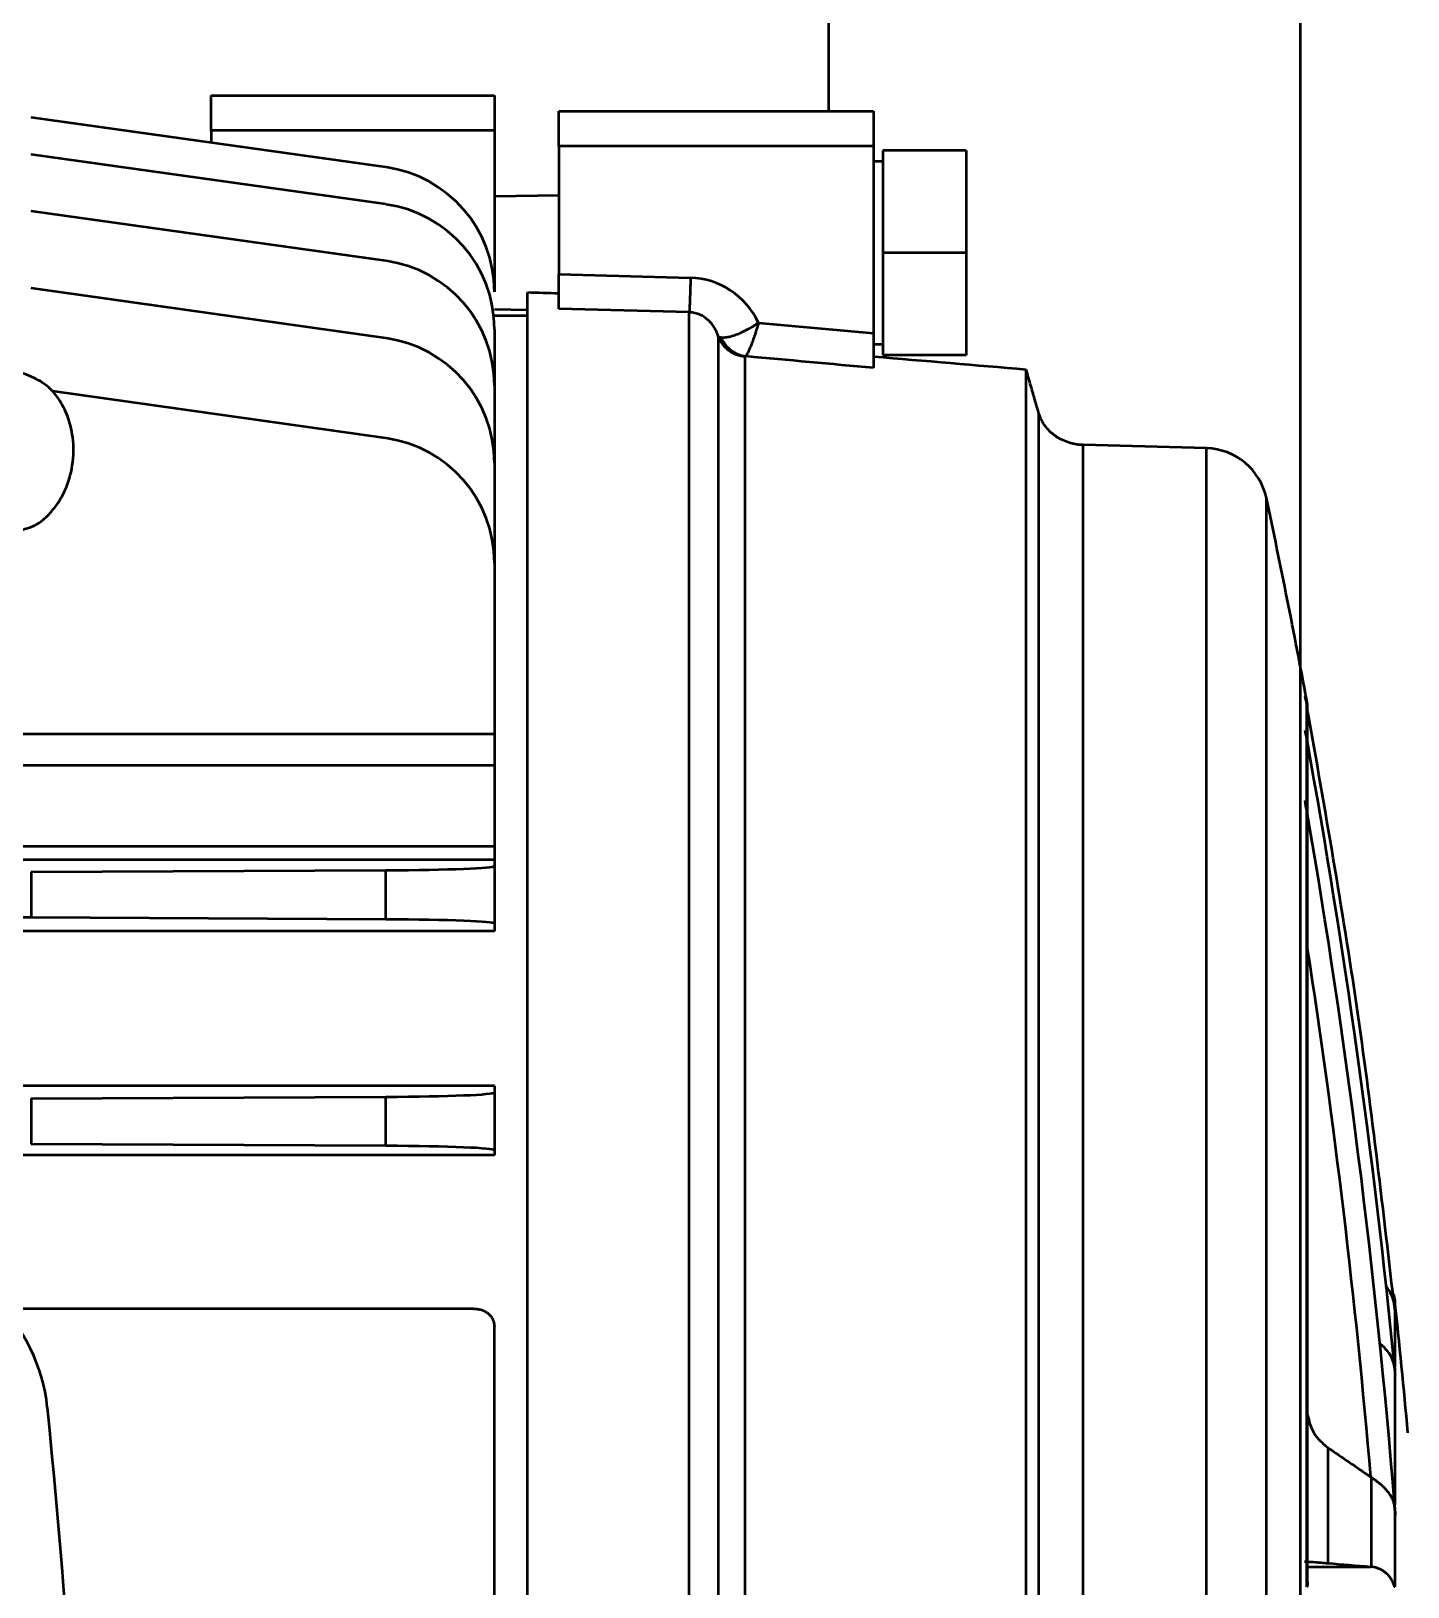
# Model space of a CAD drawing. Header units: millimetres. Extents: x -2161 to -582, y -4625 to -3434.
# Drawn here: x -1958.08 to -1928.93, y -3910.88 to -3877.95 of the extents above; entities that cross this region are included whole.
import ezdxf

# ---------------------------------------------------------------- set-up
doc = ezdxf.new("R2010")
doc.units = ezdxf.units.MM
doc.header["$LTSCALE"] = 0.5
doc.layers.add('AM_0', color=7, linetype='Continuous', lineweight=50)

msp = doc.modelspace()

# ---------------------------------------------------------------- linework, layer by layer
at = {"layer": 'AM_0'}
for p, q in [((-1931.21, -4043.5), (-1931.21, -3823.702)), ((-1941.189, -3879.648), (-1941.189, -3853.702)), ((-1954.267, -3879.315), (-1948.273, -3879.315)), ((-1954.267, -3880.056), (-1954.267, -3879.315)), ((-1948.273, -3879.315), (-1948.273, -3880.056)), ((-1950.567, -3880.834), (-1958.079, -3879.778)), ((-1946.908, -3879.648), (-1940.248, -3879.648)), ((-1946.908, -3880.389), (-1946.908, -3879.648)), ((-1940.248, -3879.648), (-1940.248, -3880.389)), ((-1954.267, -3880.056), (-1954.267, -3880.314)), ((-1948.273, -3880.056), (-1954.267, -3880.056)), ((-1948.273, -3880.056), (-1948.273, -3883.472)), ((-1950.567, -3881.618), (-1958.079, -3880.563)), ((-1940.248, -3880.389), (-1946.908, -3880.389)), ((-1946.908, -3880.389), (-1946.908, -3883.095)), ((-1940.248, -3880.389), (-1940.248, -3884.348)), ((-1938.283, -3880.481), (-1940.048, -3880.481)), ((-1940.048, -3880.481), (-1940.048, -3882.645)), ((-1938.283, -3880.481), (-1938.283, -3882.645)), ((-1940.048, -3880.714), (-1940.248, -3880.714)), ((-1946.908, -3881.43), (-1948.273, -3881.453)), ((-1950.567, -3882.816), (-1958.079, -3881.76)), ((-1938.283, -3882.645), (-1940.048, -3882.645)), ((-1940.048, -3882.645), (-1940.048, -3884.81)), ((-1938.283, -3882.645), (-1938.283, -3884.81)), ((-1946.908, -3883.095), (-1944.12, -3883.172)), ((-1946.908, -3883.828), (-1946.908, -3883.096)), ((-1950.567, -3884.452), (-1958.079, -3883.396)), ((-1947.574, -3921.401), (-1947.574, -3883.487)), ((-1948.273, -3883.837), (-1947.574, -3883.849)), ((-1944.146, -3883.903), (-1946.908, -3883.828)), ((-1947.574, -3883.977), (-1948.273, -3883.977)), ((-1944.146, -3917.497), (-1944.146, -3883.903)), ((-1942.679, -3884.124), (-1940.248, -3884.348)), ((-1948.273, -3884.257), (-1948.273, -3885.454)), ((-1943.535, -3884.407), (-1943.535, -3917.101)), ((-1940.248, -3884.348), (-1940.248, -3885.082)), ((-1942.964, -3917.164), (-1942.964, -3884.846)), ((-1940.248, -3884.577), (-1940.048, -3884.577)), ((-1938.283, -3884.81), (-1940.048, -3884.81)), ((-1937.015, -3919.412), (-1937.015, -3885.112)), ((-1948.273, -3885.454), (-1948.273, -3887.09)), ((-1950.567, -3886.568), (-1957.626, -3885.576)), ((-1936.748, -3920.408), (-1936.748, -3886.038)), ((-1933.198, -3886.78), (-1935.809, -3886.712)), ((-1935.809, -3922.605), (-1935.809, -3886.712)), ((-1933.198, -3958.43), (-1933.198, -3886.78)), ((-1948.273, -3887.09), (-1948.273, -3889.206)), ((-1931.93, -3957.377), (-1931.93, -3887.834)), ((-1948.273, -3889.206), (-1948.273, -3892.826)), ((-1931.074, -3892.207), (-1931.074, -3892.117)), ((-1931.074, -3892.93), (-1931.074, -3892.208)), ((-1931.059, -3892.374), (-1931.058, -3892.423)), ((-1931.057, -3893.024), (-1931.057, -3892.404)), ((-2011.21, -3892.826), (-1948.273, -3892.826)), ((-1948.273, -3892.826), (-1948.273, -3893.498)), ((-1931.074, -3894.433), (-1931.074, -3892.94)), ((-1931.057, -3894.531), (-1931.057, -3893.166)), ((-1948.273, -3893.498), (-2011.21, -3893.498)), ((-1948.273, -3893.498), (-1948.273, -3895.201)), ((-1931.074, -3910.88), (-1931.074, -3894.462)), ((-1931.057, -3910.763), (-1931.057, -3894.709)), ((-2011.21, -3895.201), (-1948.273, -3895.201)), ((-1948.273, -3895.201), (-1948.273, -3895.493)), ((-1948.273, -3895.493), (-2011.21, -3895.493)), ((-1958.079, -3895.748), (-1950.567, -3895.712)), ((-1958.079, -3895.748), (-1958.079, -3896.715)), ((-1950.567, -3896.752), (-1950.567, -3895.712)), ((-1948.273, -3895.493), (-1948.273, -3895.62)), ((-1948.273, -3895.62), (-1948.273, -3896.844)), ((-1950.567, -3896.752), (-1958.079, -3896.715)), ((-1948.273, -3897), (-2011.21, -3897)), ((-1948.273, -3896.844), (-1948.273, -3897)), ((-1948.273, -3900.275), (-2011.21, -3900.275)), ((-1948.273, -3900.275), (-1948.273, -3900.415)), ((-1958.079, -3900.544), (-1950.567, -3900.507)), ((-1958.079, -3900.544), (-1958.079, -3901.51)), ((-1950.567, -3901.547), (-1950.567, -3900.507)), ((-1948.273, -3900.415), (-1948.273, -3901.639)), ((-1950.567, -3901.547), (-1958.079, -3901.51)), ((-1948.273, -3901.639), (-1948.273, -3901.744)), ((-1948.273, -3901.744), (-2011.21, -3901.744)), ((-1929.214, -3904.795), (-1929.232, -3904.687)), ((-1929.214, -3904.795), (-1929.214, -3904.949)), ((-1929.214, -3904.95), (-1929.214, -3906.226)), ((-1948.711, -3904.993), (-1958.672, -3904.993)), ((-1948.273, -3917.951), (-1948.273, -3905.38)), ((-1929.214, -3906.244), (-1929.214, -3909.139)), ((-1930.631, -3907.931), (-1930.631, -3910.378)), ((-1929.708, -3910.454), (-1929.708, -3908.565)), ((-1929.214, -3909.199), (-1929.214, -3910.88)), ((-1931.057, -3910.453), (-1929.72, -3910.453))]:
    msp.add_line(p, q, dxfattribs=at)
at = {"layer": 'AM_0', "flags": 128}
for points in [[(-1946.908, -3883.505), (-1946.991, -3883.503), (-1947.075, -3883.5), (-1947.158, -3883.498), (-1947.241, -3883.496), (-1947.324, -3883.494), (-1947.408, -3883.492), (-1947.491, -3883.49), (-1947.574, -3883.487)], [(-1931.07, -3892.954), (-1931.071, -3892.951), (-1931.071, -3892.948), (-1931.072, -3892.945), (-1931.072, -3892.942), (-1931.073, -3892.939), (-1931.073, -3892.936), (-1931.074, -3892.933), (-1931.074, -3892.93)], [(-1931.064, -3894.492), (-1931.065, -3894.484), (-1931.067, -3894.477), (-1931.068, -3894.47), (-1931.069, -3894.462), (-1931.07, -3894.455), (-1931.072, -3894.448), (-1931.073, -3894.44), (-1931.074, -3894.433)]]:
    msp.add_lwpolyline(points, dxfattribs=at)
at = {"layer": 'AM_0'}
for centre, radius, start, end in [((-1950.937, -3883.472), 2.664, 0, 82), ((-1950.937, -3884.257), 2.664, 0, 82), ((-1950.937, -3885.454), 2.664, 0, 82), ((-1950.937, -3887.09), 2.664, 0, 82), ((-1950.937, -3889.206), 2.664, 0, 82), ((-1933.233, -3888.112), 1.332, 12.0543, 88.5), ((-2094.759, -3922.605), 166.5, 10.55102, 12.05426), ((-2094.759, -3922.605), 166.484, 10.52083, 10.58156), ((-2094.759, -3922.605), 166.483, 10.52046, 10.58157), ((-1932.056, -3892.3), 0.999, 0, 10.551), ((-2094.759, -3922.605), 166.351, 10.27243, 10.33801), ((-2094.759, -3922.605), 166.353, 10.2758, 10.33801), ((-2094.759, -3922.605), 166.353, 5.654, 10.26763), ((-2094.759, -3922.605), 166.087, 9.7558, 9.83118), ((-2094.759, -3922.605), 166.092, 9.76567, 9.83118), ((-2094.759, -3922.605), 166.092, 4.65869, 9.74518), ((-2094.759, -3922.605), 165.636, 4.86537, 8.76389), ((-1961.379, -3907.46), 3.663, 5.933, 85.806), ((-2094.759, -3922.605), 166.5, 5.16361, 6.14049), ((-2094.759, -3922.605), 166.484, 6.02897, 6.08807), ((-2094.759, -3922.605), 166.483, 6.02897, 6.08743), ((-2094.759, -3922.605), 166.353, 5.58692, 5.65068), ((-2094.759, -3922.605), 166.351, 5.58692, 5.6445), ((-2107.114, -3922.605), 150.183, 354.06699, 5.93301), ((-2094.759, -3922.605), 166.092, 4.57293, 4.65069), ((-2094.759, -3922.605), 166.087, 4.57293, 4.62976)]:
    msp.add_arc(centre, radius, start, end, dxfattribs=at)
for centre, major_axis, ratio, start_param, end_param in [((-1944.163, -3884.914), (-0.006, -1.743), 0.954479, 2.044622, 3.119304), ((-1948.611, -3883.867), (39.617, -3.444), 0.006211, 4.925619, 5.009987), ((-1950.937, -3895.62), (2.664, 0), 0.034921, 4.852015, 6.283185), ((-1958.45, -3896.807), (2.664, 0), 0.034921, 1.43117, 1.570796), ((-1950.937, -3896.844), (2.664, 0), 0.034921, 0, 1.43117), ((-1950.937, -3900.415), (2.664, 0), 0.034921, 4.852015, 6.283185), ((-1950.937, -3901.639), (2.664, 0), 0.034921, 0, 1.43117), ((-1929.812, -3908.055), (0.487, -0.592), 0.397308, 5.332467, 5.355343), ((-1929.812, -3910.955), (0.5, 0.23), 0.895923, 0.986114, 1.008991)]:
    msp.add_ellipse(centre, major_axis=major_axis, ratio=ratio, start_param=start_param, end_param=end_param, dxfattribs=at)
for points, knots in [([(-1944.12, -3883.172), (-1944.121, -3883.219), (-1944.122, -3883.266), (-1944.124, -3883.311), (-1944.125, -3883.355), (-1944.126, -3883.399), (-1944.128, -3883.441), (-1944.129, -3883.482), (-1944.13, -3883.522), (-1944.132, -3883.559), (-1944.133, -3883.597), (-1944.134, -3883.632), (-1944.135, -3883.664), (-1944.136, -3883.696), (-1944.138, -3883.726), (-1944.139, -3883.753), (-1944.14, -3883.779), (-1944.141, -3883.803), (-1944.141, -3883.823), (-1944.142, -3883.843), (-1944.143, -3883.86), (-1944.144, -3883.873), (-1944.145, -3883.887), (-1944.145, -3883.897), (-1944.146, -3883.903)], [0, 0, 0, 0, 0.125, 0.125, 0.125, 0.25, 0.25, 0.25, 0.375, 0.375, 0.375, 0.5, 0.5, 0.5, 0.625, 0.625, 0.625, 0.75, 0.75, 0.75, 0.875, 0.875, 0.875, 1, 1, 1, 1]), ([(-1943.535, -3884.407), (-1943.54, -3884.391), (-1943.551, -3884.359), (-1943.569, -3884.314), (-1943.59, -3884.272), (-1943.621, -3884.215), (-1943.668, -3884.148), (-1943.761, -3884.047), (-1943.881, -3883.964), (-1944.009, -3883.921), (-1944.076, -3883.909), (-1944.116, -3883.905), (-1944.135, -3883.904), (-1944.146, -3883.903)], [0, 0, 0, 0, 0.0681183, 0.1325441, 0.193289, 0.2503688, 0.3811329, 0.5007627, 0.7498994, 0.8748431, 0.9374087, 0.9668271, 1, 1, 1, 1]), ([(-1942.679, -3884.124), (-1942.689, -3884.131), (-1942.699, -3884.138), (-1942.709, -3884.144), (-1942.718, -3884.151), (-1942.728, -3884.158), (-1942.738, -3884.164), (-1942.757, -3884.177), (-1942.777, -3884.189), (-1942.796, -3884.201), (-1942.835, -3884.225), (-1942.873, -3884.248), (-1942.911, -3884.269), (-1942.949, -3884.29), (-1942.987, -3884.309), (-1943.024, -3884.327), (-1943.043, -3884.336), (-1943.062, -3884.344), (-1943.08, -3884.352), (-1943.098, -3884.36), (-1943.116, -3884.367), (-1943.134, -3884.374), (-1943.169, -3884.387), (-1943.203, -3884.399), (-1943.235, -3884.409), (-1943.251, -3884.413), (-1943.267, -3884.418), (-1943.283, -3884.422), (-1943.298, -3884.425), (-1943.313, -3884.429), (-1943.328, -3884.431), (-1943.357, -3884.437), (-1943.384, -3884.44), (-1943.409, -3884.441), (-1943.433, -3884.442), (-1943.455, -3884.44), (-1943.473, -3884.437)], [-0.000006815, -0.000006815, -0.000006815, -0.000006815, 0.000033473, 0.000033473, 0.000033473, 0.00007376, 0.00007376, 0.00007376, 0.000154334, 0.000154334, 0.000154334, 0.000315483, 0.000315483, 0.000315483, 0.000476632, 0.000476632, 0.000476632, 0.000557206, 0.000557206, 0.000557206, 0.00063778, 0.00063778, 0.00063778, 0.000798929, 0.000798929, 0.000798929, 0.000879503, 0.000879503, 0.000879503, 0.000960078, 0.000960078, 0.000960078, 0.001121227, 0.001121227, 0.001121227, 0.001282375, 0.001282375, 0.001282375, 0.001282375]), ([(-1942.679, -3884.124), (-1942.685, -3884.142), (-1942.696, -3884.179), (-1942.713, -3884.232), (-1942.729, -3884.284), (-1942.745, -3884.335), (-1942.77, -3884.409), (-1942.802, -3884.501), (-1942.838, -3884.598), (-1942.869, -3884.677), (-1942.896, -3884.737), (-1942.918, -3884.783), (-1942.937, -3884.816), (-1942.947, -3884.828), (-1942.951, -3884.834)], [0, 0, 0, 0, 0.050013, 0.100027, 0.150044, 0.200063, 0.250084, 0.375577, 0.500035, 0.608012, 0.711972, 0.811939, 0.907938, 1, 1, 1, 1]), ([(-1942.964, -3884.846), (-1943.091, -3884.835), (-1943.214, -3884.787), (-1943.415, -3884.633), (-1943.493, -3884.526), (-1943.535, -3884.407)], [0, 0, 0, 0, 0.5, 0.5, 1, 1, 1, 1]), ([(-1943.535, -3884.407), (-1943.533, -3884.41), (-1943.528, -3884.415), (-1943.518, -3884.422), (-1943.506, -3884.428), (-1943.491, -3884.433), (-1943.479, -3884.435), (-1943.473, -3884.437)], [0, 0, 0, 0, 0.205803, 0.408624, 0.608544, 0.805644, 1, 1, 1, 1]), ([(-1943.473, -3884.437), (-1943.45, -3884.49), (-1943.42, -3884.54), (-1943.384, -3884.585), (-1943.348, -3884.63), (-1943.307, -3884.671), (-1943.261, -3884.706), (-1943.216, -3884.74), (-1943.166, -3884.769), (-1943.114, -3884.791), (-1943.062, -3884.812), (-1943.007, -3884.827), (-1942.951, -3884.834)], [0, 0, 0, 0, 0.25, 0.25, 0.25, 0.5, 0.5, 0.5, 0.75, 0.75, 0.75, 1, 1, 1, 1]), ([(-1959.054, -3888.62), (-1959, -3888.616), (-1958.8, -3888.598), (-1958.514, -3888.557), (-1958.223, -3888.498), (-1958.025, -3888.428), (-1957.905, -3888.359), (-1957.827, -3888.299), (-1957.779, -3888.256), (-1957.732, -3888.212), (-1957.664, -3888.141), (-1957.531, -3887.981), (-1957.348, -3887.684), (-1957.19, -3887.203), (-1957.163, -3886.641), (-1957.264, -3886.198), (-1957.388, -3885.914), (-1957.498, -3885.726), (-1957.617, -3885.577), (-1957.82, -3885.387), (-1958.151, -3885.217), (-1958.604, -3885.093), (-1959.029, -3885.049), (-1959.209, -3885.03)], [0, 0, 0, 0, 0.029165, 0.107539, 0.195041, 0.262448, 0.309168, 0.330655, 0.337419, 0.340042, 0.353444, 0.367517, 0.407083, 0.463735, 0.527539, 0.583536, 0.608673, 0.63324, 0.662423, 0.698048, 0.790514, 0.911671, 1, 1, 1, 1]), ([(-1936.748, -3886.038), (-1936.754, -3886.017), (-1936.766, -3885.975), (-1936.786, -3885.908), (-1936.806, -3885.839), (-1936.827, -3885.768), (-1936.848, -3885.693), (-1936.877, -3885.591), (-1936.916, -3885.458), (-1936.964, -3885.291), (-1936.998, -3885.172), (-1937.015, -3885.112)], [0, 0, 0, 0, 0.083035, 0.166089, 0.249238, 0.332561, 0.416135, 0.500037, 0.665922, 0.832389, 1, 1, 1, 1]), ([(-1935.809, -3886.712), (-1935.829, -3886.711), (-1935.868, -3886.71), (-1935.924, -3886.703), (-1935.975, -3886.696), (-1936.02, -3886.686), (-1936.06, -3886.677), (-1936.135, -3886.656), (-1936.238, -3886.616), (-1936.371, -3886.543), (-1936.49, -3886.452), (-1936.581, -3886.354), (-1936.644, -3886.267), (-1936.687, -3886.193), (-1936.722, -3886.118), (-1936.739, -3886.064), (-1936.748, -3886.038)], [0, 0, 0, 0, 0.0522577, 0.1002575, 0.1440009, 0.1834879, 0.2187177, 0.2496888, 0.3814122, 0.4978882, 0.6291913, 0.7487424, 0.8156871, 0.8798643, 0.9412943, 1, 1, 1, 1]), ([(-1931.06, -3892.456), (-1931.059, -3892.452), (-1931.052, -3892.409), (-1931.058, -3892.346), (-1931.064, -3892.278), (-1931.068, -3892.244), (-1931.071, -3892.226), (-1931.073, -3892.216), (-1931.074, -3892.211), (-1931.074, -3892.208)], [0, 0, 0, 0, 0.042501, 0.521297, 0.760743, 0.88047, 0.94033, 0.970256, 1, 1, 1, 1]), ([(-1929.234, -3904.833), (-1929.474, -3902.751), (-1929.957, -3898.563), (-1930.69, -3894.41), (-1931.058, -3892.322)], [0, 0, 0, 0, 0.497074, 1, 1, 1, 1]), ([(-1931.06, -3893.22), (-1931.059, -3893.215), (-1931.053, -3893.167), (-1931.058, -3893.097), (-1931.063, -3893.02), (-1931.068, -3892.981), (-1931.071, -3892.958), (-1931.073, -3892.945), (-1931.074, -3892.94)], [0, 0, 0, 0, 0.049705, 0.524758, 0.762416, 0.881249, 0.949564, 1, 1, 1, 1]), ([(-1931.058, -3894.727), (-1931.058, -3894.703), (-1931.057, -3894.67), (-1931.059, -3894.632), (-1931.06, -3894.593), (-1931.063, -3894.551), (-1931.068, -3894.501), (-1931.072, -3894.475), (-1931.074, -3894.462)], [0, 0, 0, 0, 0.271819, 0.384231, 0.44204, 0.721363, 0.866472, 1, 1, 1, 1]), ([(-1929.214, -3904.95), (-1929.215, -3904.948), (-1929.224, -3904.866), (-1929.258, -3904.754), (-1929.323, -3904.602), (-1929.39, -3904.53), (-1929.406, -3904.513)], [0, 0, 0, 0, 0.0134963, 0.4341367, 0.8684879, 1, 1, 1, 1]), ([(-1948.711, -3904.993), (-1948.696, -3904.993), (-1948.667, -3904.993), (-1948.624, -3904.999), (-1948.582, -3905.007), (-1948.527, -3905.022), (-1948.462, -3905.05), (-1948.394, -3905.098), (-1948.349, -3905.148), (-1948.32, -3905.193), (-1948.297, -3905.239), (-1948.277, -3905.302), (-1948.275, -3905.354), (-1948.273, -3905.38)], [0, 0, 0, 0, 0.064562, 0.127461, 0.189177, 0.250219, 0.376, 0.499494, 0.624295, 0.686669, 0.749259, 0.872338, 1, 1, 1, 1]), ([(-1929.214, -3906.244), (-1929.215, -3906.239), (-1929.217, -3906.219), (-1929.24, -3906.091), (-1929.325, -3905.933), (-1929.461, -3905.781), (-1929.535, -3905.732), (-1929.544, -3905.725)], [0, 0, 0, 0, 0.018663, 0.080014, 0.634867, 0.953196, 1, 1, 1, 1]), ([(-1931.057, -3907.236), (-1931.037, -3907.333), (-1930.998, -3907.519), (-1930.84, -3907.757), (-1930.701, -3907.873), (-1930.631, -3907.931)], [0, 0, 0, 0, 0.351831, 0.674811, 1, 1, 1, 1]), ([(-1929.214, -3909.199), (-1929.215, -3909.195), (-1929.216, -3909.185), (-1929.217, -3909.171), (-1929.219, -3909.157), (-1929.222, -3909.14), (-1929.226, -3909.119), (-1929.232, -3909.097), (-1929.239, -3909.074), (-1929.25, -3909.046), (-1929.283, -3908.969), (-1929.346, -3908.875), (-1929.441, -3908.774), (-1929.514, -3908.709), (-1929.583, -3908.654), (-1929.645, -3908.608), (-1929.687, -3908.58), (-1929.708, -3908.565)], [0, 0, 0, 0, 0.0150942, 0.0304127, 0.046255, 0.062893, 0.0902635, 0.125833, 0.1549907, 0.1885091, 0.251003, 0.5010435, 0.6310963, 0.7512078, 0.8372198, 0.9200644, 1, 1, 1, 1]), ([(-1931.123, -3910.343), (-1931.12, -3910.343), (-1931.115, -3910.343), (-1931.103, -3910.343), (-1931.09, -3910.344), (-1931.068, -3910.345), (-1931.033, -3910.347), (-1930.978, -3910.351), (-1930.912, -3910.356), (-1930.84, -3910.361), (-1930.769, -3910.367), (-1930.702, -3910.372), (-1930.654, -3910.376), (-1930.631, -3910.378)], [0, 0, 0, 0, 0.070063, 0.134941, 0.194654, 0.24922, 0.380421, 0.498837, 0.628705, 0.748405, 0.836008, 0.919794, 1, 1, 1, 1]), ([(-1929.214, -3910.88), (-1929.215, -3910.88), (-1929.216, -3910.88), (-1929.217, -3910.877), (-1929.219, -3910.871), (-1929.222, -3910.863), (-1929.226, -3910.848), (-1929.234, -3910.826), (-1929.246, -3910.793), (-1929.27, -3910.742), (-1929.309, -3910.678), (-1929.365, -3910.614), (-1929.427, -3910.562), (-1929.491, -3910.52), (-1929.56, -3910.488), (-1929.632, -3910.465), (-1929.683, -3910.458), (-1929.708, -3910.454)], [0, 0, 0, 0, 0.0151281, 0.0304522, 0.0462723, 0.0628612, 0.0904152, 0.1257716, 0.1797152, 0.2508702, 0.3720545, 0.5012581, 0.6041887, 0.7054987, 0.8052166, 0.9033729, 1, 1, 1, 1]), ([(-1931.058, -3910.77), (-1931.058, -3910.789), (-1931.058, -3910.819), (-1931.063, -3910.854), (-1931.068, -3910.875), (-1931.072, -3910.879), (-1931.074, -3910.88)], [0, 0, 0, 0, 0.44835, 0.724515, 0.867932, 1, 1, 1, 1])]:
    msp.add_open_spline(points, degree=3, knots=knots, dxfattribs=at)
for points in [[(-1942.951, -3884.834), (-1942.96, -3884.837), (-1942.964, -3884.841), (-1942.964, -3884.846)], [(-1940.248, -3885.082), (-1941.149, -3884.999), (-1942.05, -3884.917), (-1942.951, -3884.834)], [(-1931.107, -3892.033), (-1931.107, -3892.033), (-1931.107, -3892.033), (-1931.107, -3892.033)], [(-1931.107, -3892.033), (-1931.107, -3892.033), (-1931.107, -3892.033), (-1931.107, -3892.033)], [(-1931.107, -3892.753), (-1931.107, -3892.753), (-1931.107, -3892.753), (-1931.108, -3892.753)], [(-1931.107, -3894.246), (-1931.107, -3894.246), (-1931.108, -3894.246), (-1931.111, -3894.247)], [(-1929.196, -3905.119), (-1929.196, -3905.119), (-1929.196, -3905.119), (-1929.196, -3905.119)], [(-1929.196, -3905.119), (-1929.196, -3905.119), (-1929.196, -3905.119), (-1929.196, -3905.119)], [(-1929.196, -3906.41), (-1929.197, -3906.41), (-1929.197, -3906.41), (-1929.198, -3906.41)], [(-1930.631, -3907.931), (-1930.327, -3908.139), (-1930.023, -3908.347), (-1929.72, -3908.557)], [(-1929.196, -3909.363), (-1929.198, -3909.363), (-1929.199, -3909.363), (-1929.201, -3909.364)], [(-1930.631, -3910.378), (-1930.327, -3910.403), (-1930.023, -3910.428), (-1929.72, -3910.453)]]:
    msp.add_open_spline(points, degree=3, dxfattribs=at)

doc.saveas('drawing.dxf')
